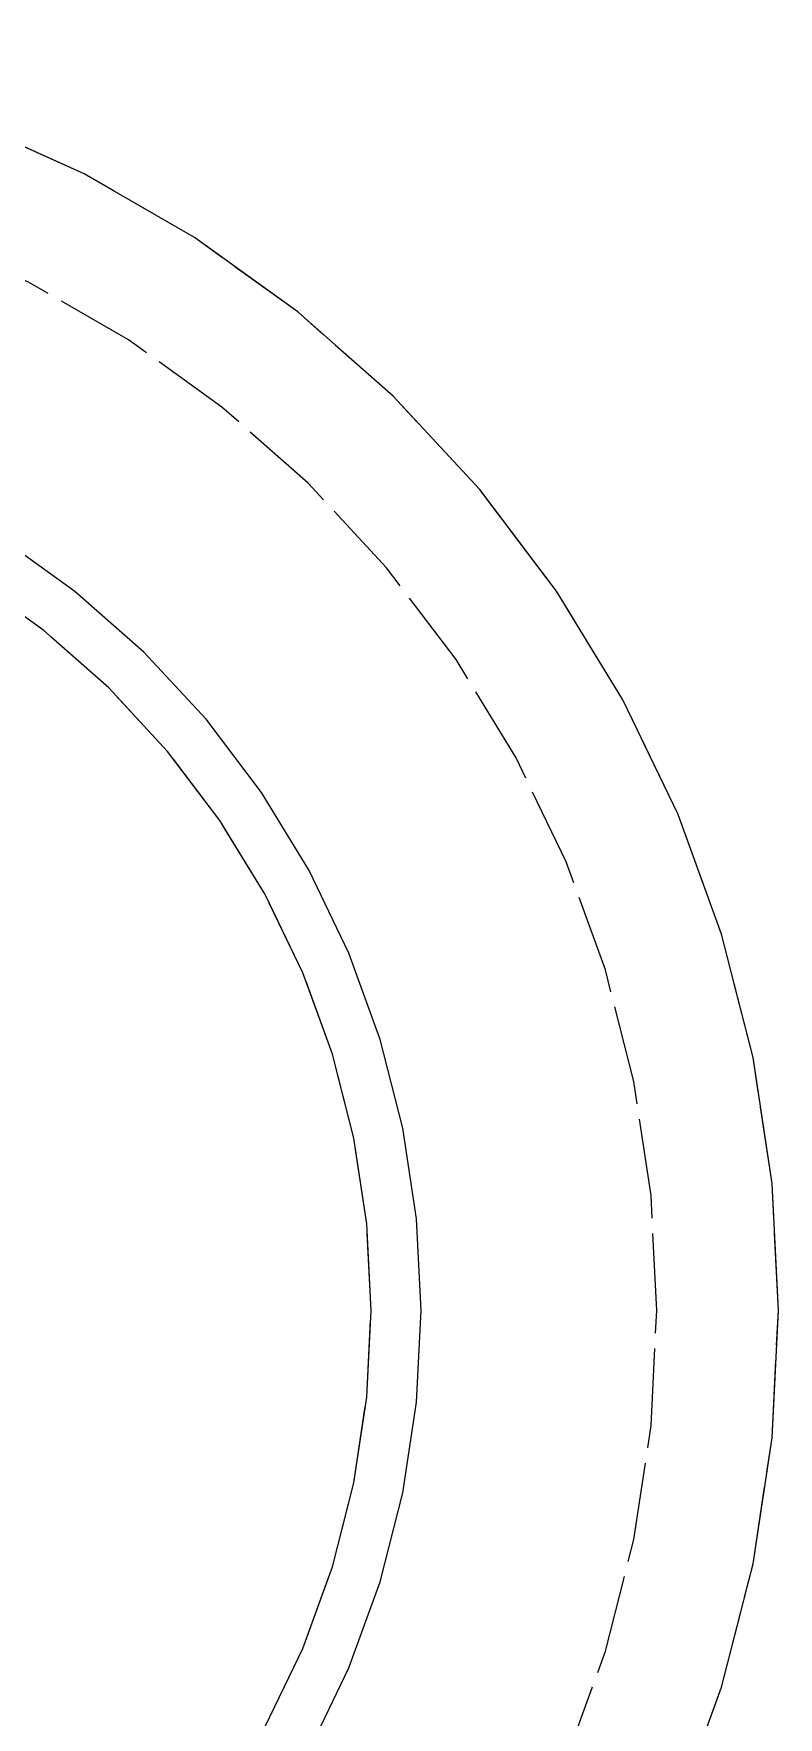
# Model space of a CAD drawing. Header units: millimetres. Extents: x -29 to 159, y -17 to 130.
# Drawn here: x 8.75 to 21, y 100.81 to 128.49 of the extents above; entities that cross this region are included whole.
import ezdxf

# ---------------------------------------------------------------- set-up
doc = ezdxf.new("R2010")
doc.units = ezdxf.units.MM
doc.linetypes.add('DASHED', pattern=[1.524, 1.27, -0.254])
doc.layers.add('HIDDEN', color=8, linetype='DASHED')
doc.layers.add('VISIBLE', color=7, linetype='CONTINUOUS')

msp = doc.modelspace()

# ---------------------------------------------------------------- linework, layer by layer
at = {"layer": 'HIDDEN'}
for points in [[(21, 107.49347), (20.89565, 109.5844), (20.58362, 111.65454), (20.06703, 113.68333), (19.351, 115.6506), (18.44265, 117.53681), (17.35101, 119.32319), (16.08693, 120.99201), (14.66297, 122.52668), (13.09329, 123.91193), (11.39347, 125.13402), (9.58042, 126.18078), (7.67216, 127.04182), (5.68765, 127.70858), (3.64661, 128.17444), (1.56933, 128.43475), (-0.52354, 128.48695), (-2.61122, 128.3305), (-4.67294, 127.96696), (-6.68822, 127.39995)], [(19, 107.49347), (18.90558, 109.38526), (18.62328, 111.25825), (18.15588, 113.09382), (17.50805, 114.87373), (16.68621, 116.5803), (15.69854, 118.19655), (14.55484, 119.70644), (13.2665, 121.09494), (11.84631, 122.34827), (10.30838, 123.45397), (8.668, 124.40104), (6.94148, 125.18007), (5.14597, 125.78333), (3.29932, 126.20482), (1.41987, 126.44034), (-0.47368, 126.48757), (-2.36253, 126.34602), (-4.2279, 126.0171), (-6.05125, 125.50409), (-7.81445, 124.81208)], [(19, 107.49347), (18.90558, 109.38526), (18.62328, 111.25825), (18.15588, 113.09382), (17.50805, 114.87373), (16.68621, 116.5803), (15.69854, 118.19655), (14.55484, 119.70644), (13.2665, 121.09494), (11.84631, 122.34827), (10.30838, 123.45397), (8.668, 124.40104), (6.94148, 125.18007), (5.14597, 125.78333), (3.29932, 126.20482), (1.41987, 126.44034), (-0.47368, 126.48757), (-2.36253, 126.34602), (-4.2279, 126.0171), (-6.05125, 125.50409), (-7.81445, 124.81208)], [(14.3, 107.49347), (14.22894, 108.91729), (14.01647, 110.32696), (13.66469, 111.70847), (13.17711, 113.04809), (12.55857, 114.3325), (11.81521, 115.54895), (10.95444, 116.68534), (9.98479, 117.73037), (8.9159, 118.67366), (7.75841, 119.50584), (6.52381, 120.21864), (5.22438, 120.80497), (3.87302, 121.259), (2.48317, 121.57622), (1.06864, 121.75349), (-0.35651, 121.78903), (-1.77811, 121.68249), (-3.18205, 121.43494), (-4.55436, 121.04883), (-5.88141, 120.52801), (-7.15, 119.87764)], [(12.55857, 100.65444), (13.17711, 101.93886), (13.66469, 103.27847), (14.01647, 104.65998), (14.22894, 106.06965), (14.3, 107.49347)], [(17.50805, 100.11321), (18.15588, 101.89312), (18.62328, 103.7287), (18.90558, 105.60168), (19, 107.49347)], [(17.50805, 100.11321), (18.15588, 101.89312), (18.62328, 103.7287), (18.90558, 105.60168), (19, 107.49347)], [(19.351, 99.33634), (20.06703, 101.30361), (20.58362, 103.3324), (20.89565, 105.40255), (21, 107.49347)]]:
    msp.add_lwpolyline(points, dxfattribs=at)
at = {"layer": 'VISIBLE'}
for points in [[(21, 107.49347), (20.89565, 109.5844), (20.58362, 111.65454), (20.06703, 113.68333), (19.351, 115.6506), (18.44265, 117.53681), (17.35101, 119.32319), (16.08693, 120.99201), (14.66297, 122.52668), (13.09329, 123.91193), (11.39347, 125.13402), (9.58042, 126.18078), (7.67216, 127.04182), (5.68765, 127.70858), (3.64661, 128.17444), (1.56933, 128.43475), (-0.52354, 128.48695), (-2.61122, 128.3305), (-4.67294, 127.96696), (-6.68822, 127.39995)], [(15.12426, 107.49347), (15.04911, 108.99936), (14.82439, 110.49029), (14.45234, 111.95143), (13.93665, 113.36826), (13.28245, 114.72671), (12.49625, 116.01327), (11.58586, 117.21516), (10.56032, 118.32043), (9.42982, 119.3181), (8.20561, 120.19825), (6.89985, 120.95213), (5.52551, 121.57225), (4.09626, 122.05246), (2.6263, 122.38797), (1.13024, 122.57545), (-0.37706, 122.61304), (-1.88061, 122.50036), (-3.36547, 122.23854), (-4.81688, 121.83018), (-6.22041, 121.27933), (-7.56213, 120.59147)], [(14.3, 107.49347), (14.22894, 108.91729), (14.01647, 110.32696), (13.66469, 111.70847), (13.17711, 113.04809), (12.55857, 114.3325), (11.81521, 115.54895), (10.95444, 116.68534), (9.98479, 117.73037), (8.9159, 118.67366), (7.75841, 119.50584), (6.52381, 120.21864), (5.22438, 120.80497), (3.87302, 121.259), (2.48317, 121.57622), (1.06864, 121.75349), (-0.35651, 121.78903), (-1.77811, 121.68249), (-3.18205, 121.43494), (-4.55436, 121.04883), (-5.88141, 120.52801), (-7.15, 119.87764)], [(12.55857, 100.65444), (13.17711, 101.93886), (13.66469, 103.27847), (14.01647, 104.65998), (14.22894, 106.06965), (14.3, 107.49347)], [(13.28245, 100.26023), (13.93665, 101.61868), (14.45234, 103.03552), (14.82439, 104.49666), (15.04911, 105.98758), (15.12426, 107.49347)], [(19.351, 99.33634), (20.06703, 101.30361), (20.58362, 103.3324), (20.89565, 105.40255), (21, 107.49347)]]:
    msp.add_lwpolyline(points, dxfattribs=at)

doc.saveas('drawing.dxf')
